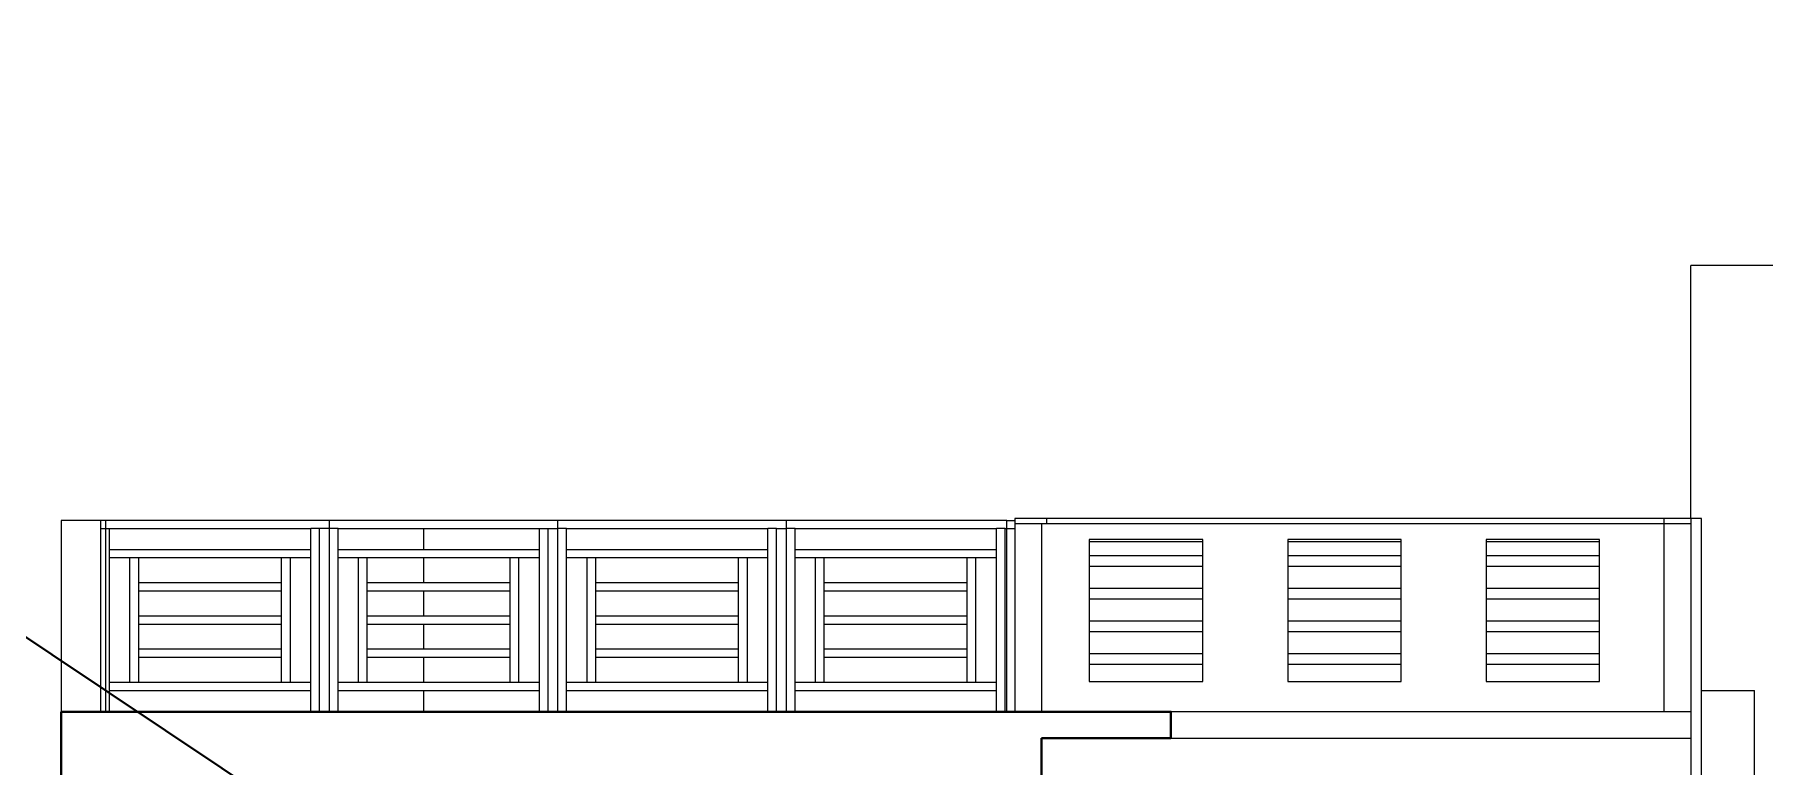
# Model space of a CAD drawing. Header units: inches. Extents: x 141029 to 151573, y -22384 to -18036.
# Drawn here: x 144499.4 to 144825, y -20268.9 to -20131.1 of the extents above; entities that cross this region are included whole.
import ezdxf

# ---------------------------------------------------------------- set-up
doc = ezdxf.new("R2010")
doc.units = ezdxf.units.IN
doc.header["$LTSCALE"] = 0.5
doc.header["$MEASUREMENT"] = 0
for name, color, linetype, lineweight in [('PARAPET', 50, 'Continuous', 13), ('wall', 1, 'Continuous', 40), ('wall light', 6, 'Continuous', 25)]:
    doc.layers.add(name, color=color, linetype=linetype, lineweight=lineweight)

msp = doc.modelspace()

# ---------------------------------------------------------------- linework, layer by layer
at = {"layer": 'PARAPET'}
for p, q in [((144829.17, -20174.61), (144811.17, -20174.61)), ((144811.17, -20222.25), (144811.17, -20174.61)), ((144512.81, -20222.61), (144511.86, -20222.61)), ((144511.86, -20224.11), (144513.5, -20224.11)), ((144554.88, -20222.61), (144512.81, -20222.61)), ((144512.81, -20258.61), (144512.81, -20222.61)), ((144513.5, -20224.11), (144551.39, -20224.11)), ((144513.5, -20258.61), (144513.5, -20224.11)), ((144554.88, -20224.11), (144551.39, -20224.11)), ((144551.39, -20258.61), (144551.39, -20224.11)), ((144553.03, -20258.61), (144553.03, -20224.11)), ((144554.88, -20258.61), (144554.88, -20222.61)), ((144640.92, -20222.61), (144554.88, -20222.61)), ((144556.52, -20224.11), (144554.88, -20224.11)), ((144556.52, -20258.61), (144556.52, -20224.11)), ((144556.52, -20224.11), (144572.68, -20224.11)), ((144572.68, -20228.11), (144572.68, -20224.11)), ((144572.68, -20224.11), (144597.9, -20224.11)), ((144594.41, -20258.61), (144594.41, -20224.11)), ((144596.05, -20258.61), (144596.05, -20224.11)), ((144597.9, -20258.61), (144597.9, -20222.61)), ((144599.54, -20224.11), (144597.9, -20224.11)), ((144599.54, -20224.11), (144637.43, -20224.11)), ((144599.54, -20258.61), (144599.54, -20224.11)), ((144639.07, -20224.11), (144637.43, -20224.11)), ((144637.43, -20258.61), (144637.43, -20224.11)), ((144639.07, -20258.61), (144639.07, -20224.11)), ((144639.07, -20224.11), (144640.92, -20224.11)), ((144640.92, -20258.61), (144640.92, -20222.61)), ((144682.44, -20222.61), (144640.92, -20222.61)), ((144642.56, -20224.11), (144640.92, -20224.11)), ((144642.56, -20224.11), (144680.44, -20224.11)), ((144642.56, -20258.61), (144642.56, -20224.11)), ((144682.09, -20224.11), (144680.44, -20224.11)), ((144680.44, -20258.61), (144680.44, -20224.11)), ((144682.09, -20258.61), (144682.09, -20224.11)), ((144682.09, -20224.11), (144682.44, -20224.11)), ((144682.44, -20222.61), (144683.94, -20222.61)), ((144682.44, -20258.61), (144682.44, -20222.61)), ((144682.44, -20224.11), (144683.94, -20224.11)), ((144683.94, -20222.61), (144683.94, -20224.11)), ((144683.94, -20224.11), (144683.94, -20258.61)), ((144551.39, -20228.11), (144513.5, -20228.11)), ((144513.5, -20229.61), (144547.54, -20229.61)), ((144517.35, -20253.11), (144517.35, -20229.61)), ((144518.99, -20253.11), (144518.99, -20229.61)), ((144545.9, -20253.11), (144545.9, -20229.61)), ((144547.54, -20253.11), (144547.54, -20229.61)), ((144547.54, -20229.61), (144551.39, -20229.61)), ((144594.41, -20228.11), (144556.52, -20228.11)), ((144556.52, -20229.61), (144590.56, -20229.61)), ((144560.37, -20253.11), (144560.37, -20229.61)), ((144562.01, -20253.11), (144562.01, -20229.61)), ((144572.68, -20234.36), (144572.68, -20229.61)), ((144588.92, -20253.11), (144588.92, -20229.61)), ((144590.56, -20253.11), (144590.56, -20229.61)), ((144590.56, -20229.61), (144594.41, -20229.61)), ((144637.43, -20228.11), (144599.54, -20228.11)), ((144599.54, -20229.61), (144633.58, -20229.61)), ((144603.39, -20253.11), (144603.39, -20229.61)), ((144605.03, -20253.11), (144605.03, -20229.61)), ((144631.93, -20253.11), (144631.93, -20229.61)), ((144633.58, -20253.11), (144633.58, -20229.61)), ((144633.58, -20229.61), (144637.43, -20229.61)), ((144680.44, -20228.11), (144642.56, -20228.11)), ((144642.56, -20229.61), (144676.6, -20229.61)), ((144646.41, -20253.11), (144646.41, -20229.61)), ((144648.05, -20253.11), (144648.05, -20229.61)), ((144674.95, -20253.11), (144674.95, -20229.61)), ((144676.6, -20253.11), (144676.6, -20229.61)), ((144676.6, -20229.61), (144680.44, -20229.61)), ((144545.9, -20234.36), (144518.99, -20234.36)), ((144518.99, -20235.86), (144545.9, -20235.86)), ((144588.92, -20234.36), (144562.01, -20234.36)), ((144562.01, -20235.86), (144588.92, -20235.86)), ((144572.68, -20240.61), (144572.68, -20235.86)), ((144631.93, -20234.36), (144605.03, -20234.36)), ((144605.03, -20235.86), (144631.93, -20235.86)), ((144674.95, -20234.36), (144648.05, -20234.36)), ((144648.05, -20235.86), (144674.95, -20235.86)), ((144545.9, -20240.61), (144518.99, -20240.61)), ((144588.92, -20240.61), (144562.01, -20240.61)), ((144631.93, -20240.61), (144605.03, -20240.61)), ((144674.95, -20240.61), (144648.05, -20240.61)), ((144518.99, -20242.11), (144545.9, -20242.11)), ((144562.01, -20242.11), (144588.92, -20242.11)), ((144572.68, -20246.86), (144572.68, -20242.11)), ((144605.03, -20242.11), (144631.93, -20242.11)), ((144648.05, -20242.11), (144674.95, -20242.11)), ((144545.9, -20246.86), (144518.99, -20246.86)), ((144588.92, -20246.86), (144562.01, -20246.86)), ((144631.93, -20246.86), (144605.03, -20246.86)), ((144674.95, -20246.86), (144648.05, -20246.86)), ((144518.99, -20248.36), (144545.9, -20248.36)), ((144562.01, -20248.36), (144588.92, -20248.36)), ((144572.68, -20253.11), (144572.68, -20248.36)), ((144605.03, -20248.36), (144631.93, -20248.36)), ((144648.05, -20248.36), (144674.95, -20248.36)), ((144547.54, -20253.11), (144513.5, -20253.11)), ((144551.39, -20253.11), (144547.54, -20253.11)), ((144590.56, -20253.11), (144556.52, -20253.11)), ((144594.41, -20253.11), (144590.56, -20253.11)), ((144633.58, -20253.11), (144599.54, -20253.11)), ((144637.43, -20253.11), (144633.58, -20253.11)), ((144676.6, -20253.11), (144642.56, -20253.11)), ((144680.44, -20253.11), (144676.6, -20253.11)), ((144513.5, -20254.61), (144551.39, -20254.61)), ((144556.52, -20254.61), (144594.41, -20254.61)), ((144572.68, -20258.61), (144572.68, -20254.61)), ((144599.54, -20254.61), (144637.43, -20254.61)), ((144642.56, -20254.61), (144680.44, -20254.61))]:
    msp.add_line(p, q, dxfattribs=at)
at = {"layer": 'wall'}
for p, q in [((141502.31, -18246.24), (147362.44, -22155.74)), ((144504.38, -20272.61), (144504.38, -20258.61)), ((144688.94, -20263.61), (144713.3, -20263.61)), ((144688.94, -20263.61), (144688.94, -20272.61))]:
    msp.add_line(p, q, dxfattribs=at)
msp.add_lwpolyline([(144713.3, -20263.61), (144713.3, -20258.61), (144512.81, -20258.61), (144511.86, -20258.61), (144507.75, -20258.61), (144504.38, -20258.61)], dxfattribs=at)
at = {"layer": 'wall light'}
for p, q in [((144504.38, -20222.61), (144504.38, -20258.61)), ((144511.86, -20222.61), (144504.38, -20222.61)), ((144511.86, -20258.61), (144511.86, -20222.61)), ((144683.94, -20222.25), (144683.94, -20226.61)), ((144813.17, -20222.25), (144683.94, -20222.25)), ((144811.17, -20223.25), (144683.94, -20223.25)), ((144688.94, -20223.25), (144688.94, -20258.61)), ((144689.94, -20223.25), (144689.94, -20222.25)), ((144806.17, -20258.61), (144806.17, -20222.25)), ((144811.17, -20222.25), (144811.17, -20258.61)), ((144813.17, -20378.61), (144813.17, -20222.25)), ((144719.28, -20226.22), (144697.94, -20226.22)), ((144697.94, -20226.22), (144697.94, -20252.93)), ((144719.28, -20226.61), (144697.94, -20226.61)), ((144719.28, -20252.93), (144719.28, -20226.22)), ((144756.62, -20226.22), (144735.28, -20226.22)), ((144735.28, -20226.22), (144735.28, -20252.93)), ((144756.62, -20226.61), (144735.28, -20226.61)), ((144756.62, -20252.93), (144756.62, -20226.22)), ((144793.97, -20226.22), (144772.63, -20226.22)), ((144772.63, -20226.22), (144772.63, -20252.93)), ((144793.97, -20226.61), (144772.63, -20226.61)), ((144793.97, -20252.93), (144793.97, -20226.22)), ((144719.28, -20229.26), (144697.94, -20229.26)), ((144756.62, -20229.26), (144735.28, -20229.26)), ((144793.97, -20229.26), (144772.63, -20229.26)), ((144719.28, -20231.26), (144697.94, -20231.26)), ((144756.62, -20231.26), (144735.28, -20231.26)), ((144793.97, -20231.26), (144772.63, -20231.26)), ((144719.28, -20235.41), (144697.94, -20235.41)), ((144719.28, -20237.41), (144697.94, -20237.41)), ((144756.62, -20235.41), (144735.28, -20235.41)), ((144756.62, -20237.41), (144735.28, -20237.41)), ((144793.97, -20235.41), (144772.63, -20235.41)), ((144793.97, -20237.41), (144772.63, -20237.41)), ((144719.28, -20241.57), (144697.94, -20241.57)), ((144719.28, -20243.57), (144697.94, -20243.57)), ((144756.62, -20241.57), (144735.28, -20241.57)), ((144756.62, -20243.57), (144735.28, -20243.57)), ((144793.97, -20241.57), (144772.63, -20241.57)), ((144793.97, -20243.57), (144772.63, -20243.57)), ((144719.28, -20247.72), (144697.94, -20247.72)), ((144719.28, -20249.72), (144697.94, -20249.72)), ((144756.62, -20247.72), (144735.28, -20247.72)), ((144756.62, -20249.72), (144735.28, -20249.72)), ((144793.97, -20247.72), (144772.63, -20247.72)), ((144793.97, -20249.72), (144772.63, -20249.72)), ((144697.94, -20252.93), (144719.28, -20252.93)), ((144735.28, -20252.93), (144756.62, -20252.93)), ((144772.63, -20252.93), (144793.97, -20252.93)), ((144813.17, -20254.61), (144823.17, -20254.61)), ((144823.17, -20378.61), (144823.17, -20254.61)), ((144811.17, -20258.61), (144811.17, -20263.61)), ((144713.3, -20263.61), (144811.17, -20263.61)), ((144811.17, -20263.61), (144811.17, -20342.61))]:
    msp.add_line(p, q, dxfattribs=at)
msp.add_lwpolyline([(144811.17, -20258.61), (144713.3, -20258.61)], dxfattribs=at)

doc.saveas('drawing.dxf')
